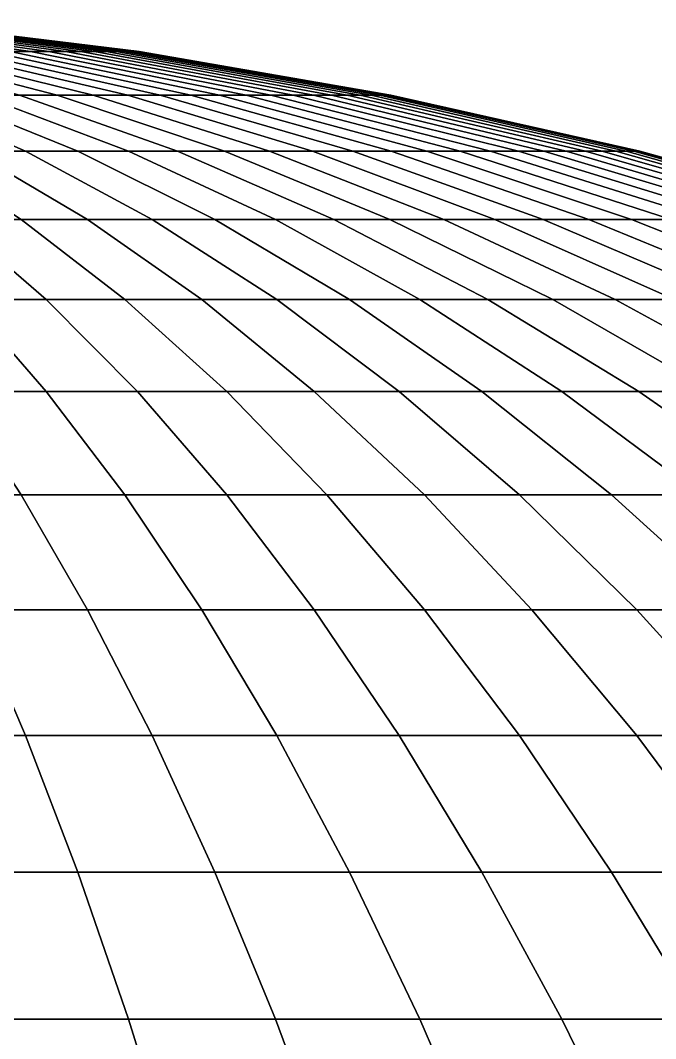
# Model space of a CAD drawing. Extents: x -610 to 610, y -610 to 610.
# Drawn here: x 75.6 to 150, y 487.4 to 606.7 of the extents above; entities that cross this region are included whole.
import ezdxf

# ---------------------------------------------------------------- set-up
doc = ezdxf.new("R2010")
doc.units = 0

msp = doc.modelspace()

# ---------------------------------------------------------------- linework, layer by layer
for points in [[(76.721161, 603.002014, -45.984898), (74.372375, 603.002014, -49.694031), (49.681347, 606.664612, -33.196014), (51.250355, 606.664612, -30.718281)], [(74.372375, 603.002014, 49.694031), (76.721161, 603.002014, 45.984898), (51.250355, 606.664612, 30.718281), (49.681347, 606.664612, 33.196014)], [(78.885117, 603.002014, -42.164978), (76.721161, 603.002014, -45.984898), (51.250355, 606.664612, -30.718281), (52.695896, 606.664612, -28.166544)], [(76.721161, 603.002014, 45.984898), (78.885117, 603.002014, 42.164978), (52.695896, 606.664612, 28.166544), (51.250355, 606.664612, 30.718281)], [(80.859039, 603.002014, -38.243477), (78.885117, 603.002014, -42.164978), (52.695896, 606.664612, -28.166544), (54.014488, 606.664612, -25.546951)], [(78.885117, 603.002014, 42.164978), (80.859039, 603.002014, 38.243477), (54.014488, 606.664612, 25.546951), (52.695896, 606.664612, 28.166544)], [(82.638161, 603.002014, -34.229847), (80.859039, 603.002014, -38.243477), (54.014488, 606.664612, -25.546951), (55.202957, 606.664612, -22.865812)], [(80.859039, 603.002014, 38.243477), (82.638161, 603.002014, 34.229847), (55.202957, 606.664612, 22.865812), (54.014488, 606.664612, 25.546951)], [(84.218201, 603.002014, -30.133753), (82.638161, 603.002014, -34.229847), (55.202957, 606.664612, -22.865812), (56.258434, 606.664612, -20.129589)], [(82.638161, 603.002014, 34.229847), (84.218201, 603.002014, 30.133753), (56.258434, 606.664612, 20.129589), (55.202957, 606.664612, 22.865812)], [(85.595345, 603.002014, -25.965065), (84.218201, 603.002014, -30.133753), (56.258434, 606.664612, -20.129589), (57.178383, 606.664612, -17.344872)], [(84.218201, 603.002014, 30.133753), (85.595345, 603.002014, 25.965065), (57.178383, 606.664612, 17.344872), (56.258434, 606.664612, 20.129589)], [(86.766289, 603.002014, -21.733824), (85.595345, 603.002014, -25.965065), (57.178383, 606.664612, -17.344872), (57.960579, 606.664612, -14.518369)], [(85.595345, 603.002014, 25.965065), (86.766289, 603.002014, 21.733824), (57.960579, 606.664612, 14.518369), (57.178383, 606.664612, 17.344872)], [(87.728203, 603.002014, -17.450224), (86.766289, 603.002014, -21.733824), (57.960579, 606.664612, -14.518369), (58.603146, 606.664612, -11.656891)], [(86.766289, 603.002014, 21.733824), (87.728203, 603.002014, 17.450224), (58.603146, 606.664612, 11.65689), (57.960579, 606.664612, 14.518369)], [(88.478767, 603.002014, -13.124586), (87.728203, 603.002014, -17.450224), (58.603146, 606.664612, -11.656891), (59.10453, 606.664612, -8.767329)], [(87.728203, 603.002014, 17.450224), (88.478767, 603.002014, 13.124586), (59.10453, 606.664612, 8.767329), (58.603146, 606.664612, 11.65689)], [(89.01619, 603.002014, -8.767329), (88.478767, 603.002014, -13.124586), (59.10453, 606.664612, -8.767329), (59.463531, 606.664612, -5.856647)], [(88.478767, 603.002014, 13.124586), (89.01619, 603.002014, 8.767329), (59.463531, 606.664612, 5.856647), (59.10453, 606.664612, 8.767329)], [(89.339149, 603.002014, -4.388951), (89.01619, 603.002014, -8.767329), (59.463531, 606.664612, -5.856647), (59.679276, 606.664612, -2.931855)], [(89.01619, 603.002014, 8.767329), (89.339149, 603.002014, 4.388951), (59.679276, 606.664612, 2.931855), (59.463531, 606.664612, 5.856647)], [(89.446892, 603.002014), (89.339149, 603.002014, -4.388951), (59.679276, 606.664612, -2.931855), (59.751247, 606.664612)], [(89.339149, 603.002014, 4.388951), (89.446892, 603.002014), (59.751247, 606.664612), (59.679276, 606.664612, 2.931855)], [(79.866539, 597.886719, -88.119141), (75.446533, 597.886719, -91.931862), (56.744511, 603.002014, -69.143387), (60.068863, 603.002014, -66.27578)], [(75.446533, 597.886719, 91.931862), (79.866539, 597.886719, 88.119141), (60.068863, 603.002014, 66.27578), (56.744511, 603.002014, 69.143387)], [(84.094131, 597.886719, -84.094131), (79.866539, 597.886719, -88.119141), (60.068863, 603.002014, -66.27578), (63.248505, 603.002014, -63.248505)], [(79.866539, 597.886719, 88.119141), (84.094131, 597.886719, 84.094131), (63.248505, 603.002014, 63.248505), (60.068863, 603.002014, 66.27578)], [(88.119141, 597.886719, -79.866539), (84.094131, 597.886719, -84.094131), (63.248505, 603.002014, -63.248505), (66.27578, 603.002014, -60.068863)], [(84.094131, 597.886719, 84.094131), (88.119141, 597.886719, 79.866539), (66.27578, 603.002014, 60.068863), (63.248505, 603.002014, 63.248505)], [(91.931862, 597.886719, -75.446533), (88.119141, 597.886719, -79.866539), (66.27578, 603.002014, -60.068863), (69.143387, 603.002014, -56.744511)], [(88.119141, 597.886719, 79.866539), (91.931862, 597.886719, 75.446533), (69.143387, 603.002014, 56.744511), (66.27578, 603.002014, 60.068863)], [(95.523109, 597.886719, -70.844765), (91.931862, 597.886719, -75.446533), (69.143387, 603.002014, -56.744511), (71.844421, 603.002014, -53.283451)], [(91.931862, 597.886719, 75.446533), (95.523109, 597.886719, 70.844765), (71.844421, 603.002014, 53.283451), (69.143387, 603.002014, 56.744511)], [(98.884232, 597.886719, -66.072334), (95.523109, 597.886719, -70.844765), (71.844421, 603.002014, -53.283451), (74.372375, 603.002014, -49.694031)], [(95.523109, 597.886719, 70.844765), (98.884232, 597.886719, 66.072334), (74.372375, 603.002014, 49.694031), (71.844421, 603.002014, 53.283451)], [(102.007149, 597.886719, -61.140728), (98.884232, 597.886719, -66.072334), (74.372375, 603.002014, -49.694031), (76.721161, 603.002014, -45.984898)], [(98.884232, 597.886719, 66.072334), (102.007149, 597.886719, 61.140728), (76.721161, 603.002014, 45.984898), (74.372375, 603.002014, 49.694031)], [(104.884308, 597.886719, -56.061825), (102.007149, 597.886719, -61.140728), (76.721161, 603.002014, -45.984898), (78.885117, 603.002014, -42.164978)], [(102.007149, 597.886719, 61.140728), (104.884308, 597.886719, 56.061825), (78.885117, 603.002014, 42.164978), (76.721161, 603.002014, 45.984898)], [(107.508789, 597.886719, -50.84787), (104.884308, 597.886719, -56.061825), (78.885117, 603.002014, -42.164978), (80.859039, 603.002014, -38.243477)], [(104.884308, 597.886719, 56.061825), (107.508789, 597.886719, 50.84787), (80.859039, 603.002014, 38.243477), (78.885117, 603.002014, 42.164978)], [(109.874283, 597.886719, -45.511417), (107.508789, 597.886719, -50.84787), (80.859039, 603.002014, -38.243477), (82.638161, 603.002014, -34.229847)], [(107.508789, 597.886719, 50.84787), (109.874283, 597.886719, 45.511417), (82.638161, 603.002014, 34.229847), (80.859039, 603.002014, 38.243477)], [(111.975067, 597.886719, -40.065319), (109.874283, 597.886719, -45.511417), (82.638161, 603.002014, -34.229847), (84.218201, 603.002014, -30.133753)], [(109.874283, 597.886719, 45.511417), (111.975067, 597.886719, 40.065319), (84.218201, 603.002014, 30.133753), (82.638161, 603.002014, 34.229847)], [(113.806099, 597.886719, -34.522705), (111.975067, 597.886719, -40.065319), (84.218201, 603.002014, -30.133753), (85.595345, 603.002014, -25.965065)], [(111.975067, 597.886719, 40.065319), (113.806099, 597.886719, 34.522705), (85.595345, 603.002014, 25.965065), (84.218201, 603.002014, 30.133753)], [(115.362961, 597.886719, -28.896919), (113.806099, 597.886719, -34.522705), (85.595345, 603.002014, -25.965065), (86.766289, 603.002014, -21.733824)], [(113.806099, 597.886719, 34.522705), (115.362961, 597.886719, 28.896919), (86.766289, 603.002014, 21.733824), (85.595345, 603.002014, 25.965065)], [(116.641907, 597.886719, -23.201517), (115.362961, 597.886719, -28.896919), (86.766289, 603.002014, -21.733824), (87.728203, 603.002014, -17.450224)], [(115.362961, 597.886719, 28.896919), (116.641907, 597.886719, 23.201517), (87.728203, 603.002014, 17.450224), (86.766289, 603.002014, 21.733824)], [(117.639854, 597.886719, -17.450224), (116.641907, 597.886719, -23.201517), (87.728203, 603.002014, -17.450224), (88.478767, 603.002014, -13.124586)], [(116.641907, 597.886719, 23.201517), (117.639854, 597.886719, 17.450224), (88.478767, 603.002014, 13.124586), (87.728203, 603.002014, 17.450224)], [(118.354393, 597.886719, -11.65689), (117.639854, 597.886719, -17.450224), (88.478767, 603.002014, -13.124586), (89.01619, 603.002014, -8.767329)], [(117.639854, 597.886719, 17.450224), (118.354393, 597.886719, 11.65689), (89.01619, 603.002014, 8.767329), (88.478767, 603.002014, 13.124586)], [(118.783813, 597.886719, -5.835474), (118.354393, 597.886719, -11.65689), (89.01619, 603.002014, -8.767329), (89.339149, 603.002014, -4.388951)], [(118.354393, 597.886719, 11.65689), (118.783813, 597.886719, 5.835474), (89.339149, 603.002014, 4.388951), (89.01619, 603.002014, 8.767329)], [(118.927063, 597.886719), (118.783813, 597.886719, -5.835474), (89.339149, 603.002014, -4.388951), (89.446892, 603.002014)], [(118.783813, 597.886719, 5.835474), (118.927063, 597.886719), (89.446892, 603.002014), (89.339149, 603.002014, 4.388951)], [(76.149269, 591.331055, -127.047379), (69.823624, 591.331055, -130.630814), (56.061825, 597.886719, -104.884308), (61.140728, 597.886719, -102.007149)], [(69.823624, 591.331055, 130.630814), (76.149269, 591.331055, 127.047379), (61.140728, 597.886719, 102.007149), (56.061825, 597.886719, 104.884308)], [(82.291458, 591.331055, -123.157875), (76.149269, 591.331055, -127.047379), (61.140728, 597.886719, -102.007149), (66.072334, 597.886719, -98.884232)], [(76.149269, 591.331055, 127.047379), (82.291458, 591.331055, 123.157875), (66.072334, 597.886719, 98.884232), (61.140728, 597.886719, 102.007149)], [(88.235413, 591.331055, -118.971672), (82.291458, 591.331055, -123.157875), (66.072334, 597.886719, -98.884232), (70.844765, 597.886719, -95.523109)], [(82.291458, 591.331055, 123.157875), (88.235413, 591.331055, 118.971672), (70.844765, 597.886719, 95.523109), (66.072334, 597.886719, 98.884232)], [(93.966782, 591.331055, -114.498863), (88.235413, 591.331055, -118.971672), (70.844765, 597.886719, -95.523109), (75.446533, 597.886719, -91.931862)], [(88.235413, 591.331055, 118.971672), (93.966782, 591.331055, 114.498863), (75.446533, 597.886719, 91.931862), (70.844765, 597.886719, 95.523109)], [(99.471786, 591.331055, -109.750214), (93.966782, 591.331055, -114.498863), (75.446533, 597.886719, -91.931862), (79.866539, 597.886719, -88.119141)], [(93.966782, 591.331055, 114.498863), (99.471786, 591.331055, 109.750214), (79.866539, 597.886719, 88.119141), (75.446533, 597.886719, 91.931862)], [(104.737167, 591.331055, -104.737167), (99.471786, 591.331055, -109.750214), (79.866539, 597.886719, -88.119141), (84.094131, 597.886719, -84.094131)], [(99.471786, 591.331055, 109.750214), (104.737167, 591.331055, 104.737167), (84.094131, 597.886719, 84.094131), (79.866539, 597.886719, 88.119141)], [(109.750214, 591.331055, -99.471786), (104.737167, 591.331055, -104.737167), (84.094131, 597.886719, -84.094131), (88.119141, 597.886719, -79.866539)], [(104.737167, 591.331055, 104.737167), (109.750214, 591.331055, 99.471786), (88.119141, 597.886719, 79.866539), (84.094131, 597.886719, 84.094131)], [(114.498863, 591.331055, -93.966782), (109.750214, 591.331055, -99.471786), (88.119141, 597.886719, -79.866539), (91.931862, 597.886719, -75.446533)], [(109.750214, 591.331055, 99.471786), (114.498863, 591.331055, 93.966782), (91.931862, 597.886719, 75.446533), (88.119141, 597.886719, 79.866539)], [(118.971672, 591.331055, -88.235413), (114.498863, 591.331055, -93.966782), (91.931862, 597.886719, -75.446533), (95.523109, 597.886719, -70.844765)], [(114.498863, 591.331055, 93.966782), (118.971672, 591.331055, 88.235413), (95.523109, 597.886719, 70.844765), (91.931862, 597.886719, 75.446533)], [(123.157875, 591.331055, -82.291458), (118.971672, 591.331055, -88.235413), (95.523109, 597.886719, -70.844765), (98.884232, 597.886719, -66.072334)], [(118.971672, 591.331055, 88.235413), (123.157875, 591.331055, 82.291458), (98.884232, 597.886719, 66.072334), (95.523109, 597.886719, 70.844765)], [(127.047379, 591.331055, -76.149269), (123.157875, 591.331055, -82.291458), (98.884232, 597.886719, -66.072334), (102.007149, 597.886719, -61.140728)], [(123.157875, 591.331055, 82.291458), (127.047379, 591.331055, 76.149269), (102.007149, 597.886719, 61.140728), (98.884232, 597.886719, 66.072334)], [(130.630814, 591.331055, -69.823624), (127.047379, 591.331055, -76.149269), (102.007149, 597.886719, -61.140728), (104.884308, 597.886719, -56.061825)], [(127.047379, 591.331055, 76.149269), (130.630814, 591.331055, 69.823624), (104.884308, 597.886719, 56.061825), (102.007149, 597.886719, 61.140728)], [(133.899536, 591.331055, -63.329769), (130.630814, 591.331055, -69.823624), (104.884308, 597.886719, -56.061825), (107.508789, 597.886719, -50.84787)], [(130.630814, 591.331055, 69.823624), (133.899536, 591.331055, 63.329769), (107.508789, 597.886719, 50.84787), (104.884308, 597.886719, 56.061825)], [(136.845703, 591.331055, -56.683346), (133.899536, 591.331055, -63.329769), (107.508789, 597.886719, -50.84787), (109.874283, 597.886719, -45.511417)], [(133.899536, 591.331055, 63.329769), (136.845703, 591.331055, 56.683346), (109.874283, 597.886719, 45.511417), (107.508789, 597.886719, 50.84787)], [(139.462189, 591.331055, -49.900364), (136.845703, 591.331055, -56.683346), (109.874283, 597.886719, -45.511417), (111.975067, 597.886719, -40.065319)], [(136.845703, 591.331055, 56.683346), (139.462189, 591.331055, 49.900364), (111.975067, 597.886719, 40.065319), (109.874283, 597.886719, 45.511417)], [(141.742691, 591.331055, -42.997177), (139.462189, 591.331055, -49.900364), (111.975067, 597.886719, -40.065319), (113.806099, 597.886719, -34.522705)], [(139.462189, 591.331055, 49.900364), (141.742691, 591.331055, 42.997177), (113.806099, 597.886719, 34.522705), (111.975067, 597.886719, 40.065319)], [(143.681732, 591.331055, -35.990398), (141.742691, 591.331055, -42.997177), (113.806099, 597.886719, -34.522705), (115.362961, 597.886719, -28.896919)], [(141.742691, 591.331055, 42.997177), (143.681732, 591.331055, 35.990398), (115.362961, 597.886719, 28.896919), (113.806099, 597.886719, 34.522705)], [(145.274612, 591.331055, -28.896919), (143.681732, 591.331055, -35.990398), (115.362961, 597.886719, -28.896919), (116.641907, 597.886719, -23.201517)], [(143.681732, 591.331055, 35.990398), (145.274612, 591.331055, 28.896919), (116.641907, 597.886719, 23.201517), (115.362961, 597.886719, 28.896919)], [(146.517532, 591.331055, -21.733824), (145.274612, 591.331055, -28.896919), (116.641907, 597.886719, -23.201517), (117.639854, 597.886719, -17.450224)], [(145.274612, 591.331055, 28.896919), (146.517532, 591.331055, 21.733824), (117.639854, 597.886719, 17.450224), (116.641907, 597.886719, 23.201517)], [(147.407471, 591.331055, -14.518369), (146.517532, 591.331055, -21.733824), (117.639854, 597.886719, -17.450224), (118.354393, 597.886719, -11.65689)], [(146.517532, 591.331055, 21.733824), (147.407471, 591.331055, 14.518369), (118.354393, 597.886719, 11.65689), (117.639854, 597.886719, 17.450224)], [(147.942291, 591.331055, -7.267939), (147.407471, 591.331055, -14.518369), (118.354393, 597.886719, -11.65689), (118.783813, 597.886719, -5.835474)], [(147.407471, 591.331055, 14.518369), (147.942291, 591.331055, 7.267939), (118.783813, 597.886719, 5.835474), (118.354393, 597.886719, 11.65689)], [(148.120712, 591.331055), (147.942291, 591.331055, -7.267939), (118.783813, 597.886719, -5.835474), (118.927063, 597.886719)], [(147.942291, 591.331055, 7.267939), (148.120712, 591.331055), (118.927063, 597.886719), (118.783813, 597.886719, 5.835474)], [(75.659096, 583.35083, -159.967728), (67.718719, 583.35083, -163.487442), (56.683346, 591.331055, -136.845703), (63.329769, 591.331055, -133.899536)], [(67.718719, 583.35083, 163.487442), (75.659096, 583.35083, 159.967728), (63.329769, 591.331055, 133.899536), (56.683346, 591.331055, 136.845703)], [(83.417213, 583.35083, -156.062622), (75.659096, 583.35083, -159.967728), (63.329769, 591.331055, -133.899536), (69.823624, 591.331055, -130.630814)], [(75.659096, 583.35083, 159.967728), (83.417213, 583.35083, 156.062622), (69.823624, 591.331055, 130.630814), (63.329769, 591.331055, 133.899536)], [(90.97435, 583.35083, -151.78154), (83.417213, 583.35083, -156.062622), (69.823624, 591.331055, -130.630814), (76.149269, 591.331055, -127.047379)], [(83.417213, 583.35083, 156.062622), (90.97435, 583.35083, 151.78154), (76.149269, 591.331055, 127.047379), (69.823624, 591.331055, 130.630814)], [(98.31234, 583.35083, -147.134811), (90.97435, 583.35083, -151.78154), (76.149269, 591.331055, -127.047379), (82.291458, 591.331055, -123.157875)], [(90.97435, 583.35083, 151.78154), (98.31234, 583.35083, 147.134811), (82.291458, 591.331055, 123.157875), (76.149269, 591.331055, 127.047379)], [(105.413475, 583.35083, -142.133636), (98.31234, 583.35083, -147.134811), (82.291458, 591.331055, -123.157875), (88.235413, 591.331055, -118.971672)], [(98.31234, 583.35083, 147.134811), (105.413475, 583.35083, 142.133636), (88.235413, 591.331055, 118.971672), (82.291458, 591.331055, 123.157875)], [(112.260674, 583.35083, -136.790024), (105.413475, 583.35083, -142.133636), (88.235413, 591.331055, -118.971672), (93.966782, 591.331055, -114.498863)], [(105.413475, 583.35083, 142.133636), (112.260674, 583.35083, 136.790024), (93.966782, 591.331055, 114.498863), (88.235413, 591.331055, 118.971672)], [(118.837425, 583.35083, -131.116882), (112.260674, 583.35083, -136.790024), (93.966782, 591.331055, -114.498863), (99.471786, 591.331055, -109.750214)], [(112.260674, 583.35083, 136.790024), (118.837425, 583.35083, 131.116882), (99.471786, 591.331055, 109.750214), (93.966782, 591.331055, 114.498863)], [(125.127876, 583.35083, -125.127876), (118.837425, 583.35083, -131.116882), (99.471786, 591.331055, -109.750214), (104.737167, 591.331055, -104.737167)], [(118.837425, 583.35083, 131.116882), (125.127876, 583.35083, 125.127876), (104.737167, 591.331055, 104.737167), (99.471786, 591.331055, 109.750214)], [(131.116882, 583.35083, -118.837425), (125.127876, 583.35083, -125.127876), (104.737167, 591.331055, -104.737167), (109.750214, 591.331055, -99.471786)], [(125.127876, 583.35083, 125.127876), (131.116882, 583.35083, 118.837425), (109.750214, 591.331055, 99.471786), (104.737167, 591.331055, 104.737167)], [(136.790024, 583.35083, -112.260674), (131.116882, 583.35083, -118.837425), (109.750214, 591.331055, -99.471786), (114.498863, 591.331055, -93.966782)], [(131.116882, 583.35083, 118.837425), (136.790024, 583.35083, 112.260674), (114.498863, 591.331055, 93.966782), (109.750214, 591.331055, 99.471786)], [(142.133636, 583.35083, -105.413475), (136.790024, 583.35083, -112.260674), (114.498863, 591.331055, -93.966782), (118.971672, 591.331055, -88.235413)], [(136.790024, 583.35083, 112.260674), (142.133636, 583.35083, 105.413475), (118.971672, 591.331055, 88.235413), (114.498863, 591.331055, 93.966782)], [(147.134811, 583.35083, -98.31234), (142.133636, 583.35083, -105.413475), (118.971672, 591.331055, -88.235413), (123.157875, 591.331055, -82.291458)], [(142.133636, 583.35083, 105.413475), (147.134811, 583.35083, 98.31234), (123.157875, 591.331055, 82.291458), (118.971672, 591.331055, 88.235413)], [(151.78154, 583.35083, -90.97435), (147.134811, 583.35083, -98.31234), (123.157875, 591.331055, -82.291458), (127.047379, 591.331055, -76.149269)], [(147.134811, 583.35083, 98.31234), (151.78154, 583.35083, 90.97435), (127.047379, 591.331055, 76.149269), (123.157875, 591.331055, 82.291458)], [(156.062622, 583.35083, -83.417213), (151.78154, 583.35083, -90.97435), (127.047379, 591.331055, -76.149269), (130.630814, 591.331055, -69.823624)], [(151.78154, 583.35083, 90.97435), (156.062622, 583.35083, 83.417213), (130.630814, 591.331055, 69.823624), (127.047379, 591.331055, 76.149269)], [(159.967728, 583.35083, -75.659096), (156.062622, 583.35083, -83.417213), (130.630814, 591.331055, -69.823624), (133.899536, 591.331055, -63.329769)], [(156.062622, 583.35083, 83.417213), (159.967728, 583.35083, 75.659096), (133.899536, 591.331055, 63.329769), (130.630814, 591.331055, 69.823624)], [(163.487442, 583.35083, -67.718719), (159.967728, 583.35083, -75.659096), (133.899536, 591.331055, -63.329769), (136.845703, 591.331055, -56.683346)], [(159.967728, 583.35083, 75.659096), (163.487442, 583.35083, 67.718719), (136.845703, 591.331055, 56.683346), (133.899536, 591.331055, 63.329769)], [(166.613327, 583.35083, -59.615196), (163.487442, 583.35083, -67.718719), (136.845703, 591.331055, -56.683346), (139.462189, 591.331055, -49.900364)], [(163.487442, 583.35083, 67.718719), (166.613327, 583.35083, 59.615196), (139.462189, 591.331055, 49.900364), (136.845703, 591.331055, 56.683346)], [(169.337814, 583.35083, -51.368061), (166.613327, 583.35083, -59.615196), (139.462189, 591.331055, -49.900364), (141.742691, 591.331055, -42.997177)], [(166.613327, 583.35083, 59.615196), (169.337814, 583.35083, 51.368061), (141.742691, 591.331055, 42.997177), (139.462189, 591.331055, 49.900364)], [(171.654343, 583.35083, -42.997177), (169.337814, 583.35083, -51.368061), (141.742691, 591.331055, -42.997177), (143.681732, 591.331055, -35.990398)], [(169.337814, 583.35083, 51.368061), (171.654343, 583.35083, 42.997177), (143.681732, 591.331055, 35.990398), (141.742691, 591.331055, 42.997177)], [(173.557358, 583.35083, -34.522705), (171.654343, 583.35083, -42.997177), (143.681732, 591.331055, -35.990398), (145.274612, 591.331055, -28.896919)], [(171.654343, 583.35083, 42.997177), (173.557358, 583.35083, 34.522701), (145.274612, 591.331055, 28.896919), (143.681732, 591.331055, 35.990398)], [(175.042236, 583.35083, -25.965065), (173.557358, 583.35083, -34.522705), (145.274612, 591.331055, -28.896919), (146.517532, 591.331055, -21.733824)], [(173.557358, 583.35083, 34.522701), (175.042236, 583.35083, 25.965065), (146.517532, 591.331055, 21.733824), (145.274612, 591.331055, 28.896919)], [(176.105438, 583.35083, -17.344872), (175.042236, 583.35083, -25.965065), (146.517532, 591.331055, -21.733824), (147.407471, 591.331055, -14.518369)], [(175.042236, 583.35083, 25.965065), (176.105438, 583.35083, 17.344872), (147.407471, 591.331055, 14.518369), (146.517532, 591.331055, 21.733824)], [(176.744385, 583.35083, -8.682895), (176.105438, 583.35083, -17.344872), (147.407471, 591.331055, -14.518369), (147.942291, 591.331055, -7.267939)], [(176.105438, 583.35083, 17.344872), (176.744385, 583.35083, 8.682895), (147.942291, 591.331055, 7.267939), (147.407471, 591.331055, 14.518369)], [(176.957535, 583.35083), (176.744385, 583.35083, -8.682895), (147.942291, 591.331055, -7.267939), (148.120712, 591.331055)], [(176.744385, 583.35083, 8.682895), (176.957535, 583.35083), (148.120712, 591.331055), (147.942291, 591.331055, 7.267939)], [(78.59095, 573.965271, -189.735352), (69.186417, 573.965271, -193.363068), (59.615196, 583.35083, -166.613327), (67.718719, 583.35083, -163.487442)], [(69.186417, 573.965271, 193.363068), (78.59095, 573.965271, 189.735352), (67.718719, 583.35083, 163.487442), (59.615196, 583.35083, 166.613327)], [(87.80616, 573.965271, -185.650513), (78.59095, 573.965271, -189.735352), (67.718719, 583.35083, -163.487442), (75.659096, 583.35083, -159.967728)], [(78.59095, 573.965271, 189.735352), (87.80616, 573.965271, 185.650513), (75.659096, 583.35083, 159.967728), (67.718719, 583.35083, 163.487442)], [(96.809837, 573.965271, -181.118454), (87.80616, 573.965271, -185.650513), (75.659096, 583.35083, -159.967728), (83.417213, 583.35083, -156.062622)], [(87.80616, 573.965271, 185.650513), (96.809837, 573.965271, 181.118454), (83.417213, 583.35083, 156.062622), (75.659096, 583.35083, 159.967728)], [(105.580284, 573.965271, -176.150055), (96.809837, 573.965271, -181.118454), (83.417213, 583.35083, -156.062622), (90.97435, 583.35083, -151.78154)], [(96.809837, 573.965271, 181.118454), (105.580284, 573.965271, 176.150055), (90.97435, 583.35083, 151.78154), (83.417213, 583.35083, 156.062622)], [(114.096382, 573.965271, -170.757294), (105.580284, 573.965271, -176.150055), (90.97435, 583.35083, -151.78154), (98.31234, 583.35083, -147.134811)], [(105.580284, 573.965271, 176.150055), (114.096382, 573.965271, 170.757294), (98.31234, 583.35083, 147.134811), (90.97435, 583.35083, 151.78154)], [(122.337608, 573.965271, -164.953171), (114.096382, 573.965271, -170.757294), (98.31234, 583.35083, -147.134811), (105.413475, 583.35083, -142.133636)], [(114.096382, 573.965271, 170.757294), (122.337608, 573.965271, 164.953171), (105.413475, 583.35083, 142.133636), (98.31234, 583.35083, 147.134811)], [(130.284119, 573.965271, -158.751648), (122.337608, 573.965271, -164.953171), (105.413475, 583.35083, -142.133636), (112.260674, 583.35083, -136.790024)], [(122.337608, 573.965271, 164.953171), (130.284119, 573.965271, 158.751648), (112.260674, 583.35083, 136.790024), (105.413475, 583.35083, 142.133636)], [(137.916748, 573.965271, -152.167694), (130.284119, 573.965271, -158.751648), (112.260674, 583.35083, -136.790024), (118.837425, 583.35083, -131.116882)], [(130.284119, 573.965271, 158.751648), (137.916748, 573.965271, 152.167694), (118.837425, 583.35083, 131.116882), (112.260674, 583.35083, 136.790024)], [(145.217148, 573.965271, -145.217148), (137.916748, 573.965271, -152.167694), (118.837425, 583.35083, -131.116882), (125.127876, 583.35083, -125.127876)], [(137.916748, 573.965271, 152.167694), (145.217148, 573.965271, 145.217148), (125.127876, 583.35083, 125.127876), (118.837425, 583.35083, 131.116882)], [(152.167694, 573.965271, -137.916748), (145.217148, 573.965271, -145.217148), (125.127876, 583.35083, -125.127876), (131.116882, 583.35083, -118.837425)], [(145.217148, 573.965271, 145.217148), (152.167694, 573.965271, 137.916748), (131.116882, 583.35083, 118.837425), (125.127876, 583.35083, 125.127876)], [(158.751648, 573.965271, -130.284119), (152.167694, 573.965271, -137.916748), (131.116882, 583.35083, -118.837425), (136.790024, 583.35083, -112.260674)], [(152.167694, 573.965271, 137.916748), (158.751648, 573.965271, 130.284119), (136.790024, 583.35083, 112.260674), (131.116882, 583.35083, 118.837425)], [(164.953171, 573.965271, -122.337608), (158.751648, 573.965271, -130.284119), (136.790024, 583.35083, -112.260674), (142.133636, 583.35083, -105.413475)], [(158.751648, 573.965271, 130.284119), (164.953171, 573.965271, 122.337608), (142.133636, 583.35083, 105.413475), (136.790024, 583.35083, 112.260674)], [(170.757294, 573.965271, -114.096382), (164.953171, 573.965271, -122.337608), (142.133636, 583.35083, -105.413475), (147.134811, 583.35083, -98.31234)], [(164.953171, 573.965271, 122.337608), (170.757294, 573.965271, 114.096382), (147.134811, 583.35083, 98.31234), (142.133636, 583.35083, 105.413475)], [(176.150055, 573.965271, -105.580284), (170.757294, 573.965271, -114.096382), (147.134811, 583.35083, -98.31234), (151.78154, 583.35083, -90.97435)], [(170.757294, 573.965271, 114.096382), (176.150055, 573.965271, 105.580284), (151.78154, 583.35083, 90.97435), (147.134811, 583.35083, 98.31234)], [(78.59095, 563.19696, -219.647003), (67.718719, 563.19696, -223.238693), (59.615196, 573.965271, -196.524979), (69.186417, 573.965271, -193.363068)], [(67.718719, 563.19696, 223.238693), (78.59095, 563.19696, 219.647003), (69.186417, 573.965271, 193.363068), (59.615196, 573.965271, 196.524979)], [(89.273857, 563.19696, -215.526138), (78.59095, 563.19696, -219.647003), (69.186417, 573.965271, -193.363068), (78.59095, 573.965271, -189.735352)], [(78.59095, 563.19696, 219.647003), (89.273857, 563.19696, 215.526138), (78.59095, 573.965271, 189.735352), (69.186417, 573.965271, 193.363068)], [(99.741684, 563.19696, -210.886078), (89.273857, 563.19696, -215.526138), (78.59095, 573.965271, -189.735352), (87.80616, 573.965271, -185.650513)], [(89.273857, 563.19696, 215.526138), (99.741684, 563.19696, 210.886078), (87.80616, 573.965271, 185.650513), (78.59095, 573.965271, 189.735352)], [(109.969231, 563.19696, -205.737976), (99.741684, 563.19696, -210.886078), (87.80616, 573.965271, -185.650513), (96.809837, 573.965271, -181.118454)], [(99.741684, 563.19696, 210.886078), (109.969231, 563.19696, 205.737976), (96.809837, 573.965271, 181.118454), (87.80616, 573.965271, 185.650513)], [(119.931854, 563.19696, -200.094193), (109.969231, 563.19696, -205.737976), (96.809837, 573.965271, -181.118454), (105.580284, 573.965271, -176.150055)], [(109.969231, 563.19696, 205.737976), (119.931854, 563.19696, 200.094193), (105.580284, 573.965271, 176.150055), (96.809837, 573.965271, 181.118454)], [(129.605545, 563.19696, -193.968414), (119.931854, 563.19696, -200.094193), (105.580284, 573.965271, -176.150055), (114.096382, 573.965271, -170.757294)], [(119.931854, 563.19696, 200.094193), (129.605545, 563.19696, 193.968414), (114.096382, 573.965271, 170.757294), (105.580284, 573.965271, 176.150055)], [(138.96701, 563.19696, -187.37532), (129.605545, 563.19696, -193.968414), (114.096382, 573.965271, -170.757294), (122.337608, 573.965271, -164.953171)], [(129.605545, 563.19696, 193.968414), (138.96701, 563.19696, 187.37532), (122.337608, 573.965271, 164.953171), (114.096382, 573.965271, 170.757294)], [(147.993698, 563.19696, -180.330841), (138.96701, 563.19696, -187.37532), (122.337608, 573.965271, -164.953171), (130.284119, 573.965271, -158.751648)], [(138.96701, 563.19696, 187.37532), (147.993698, 563.19696, 180.330841), (130.284119, 573.965271, 158.751648), (122.337608, 573.965271, 164.953171)], [(156.663834, 563.19696, -172.851913), (147.993698, 563.19696, -180.330841), (130.284119, 573.965271, -158.751648), (137.916748, 573.965271, -152.167694)], [(147.993698, 563.19696, 180.330841), (156.663834, 563.19696, 172.851913), (137.916748, 573.965271, 152.167694), (130.284119, 573.965271, 158.751648)], [(164.956573, 563.19696, -164.956573), (156.663834, 563.19696, -172.851913), (137.916748, 573.965271, -152.167694), (145.217148, 573.965271, -145.217148)], [(156.663834, 563.19696, 172.851913), (164.956573, 563.19696, 164.956573), (145.217148, 573.965271, 145.217148), (137.916748, 573.965271, 152.167694)], [(172.851913, 563.19696, -156.663834), (164.956573, 563.19696, -164.956573), (145.217148, 573.965271, -145.217148), (152.167694, 573.965271, -137.916748)], [(164.956573, 563.19696, 164.956573), (172.851913, 563.19696, 156.663834), (152.167694, 573.965271, 137.916748), (145.217148, 573.965271, 145.217148)], [(75.659096, 551.071899, -249.414612), (63.329769, 551.071899, -252.826614), (56.683346, 563.19696, -226.292603), (67.718719, 563.19696, -223.238693)], [(63.329769, 551.071899, 252.826614), (75.659096, 551.071899, 249.414612), (67.718719, 563.19696, 223.238693), (56.683346, 563.19696, 226.292603)], [(87.80616, 551.071899, -245.401779), (75.659096, 551.071899, -249.414612), (67.718719, 563.19696, -223.238693), (78.59095, 563.19696, -219.647003)], [(75.659096, 551.071899, 249.414612), (87.80616, 551.071899, 245.401779), (78.59095, 563.19696, 219.647003), (67.718719, 563.19696, 223.238693)], [(99.741684, 551.071899, -240.797729), (87.80616, 551.071899, -245.401779), (78.59095, 563.19696, -219.647003), (89.273857, 563.19696, -215.526138)], [(87.80616, 551.071899, 245.401779), (99.741684, 551.071899, 240.797729), (89.273857, 563.19696, 215.526138), (78.59095, 563.19696, 219.647003)], [(111.436928, 551.071899, -235.613586), (99.741684, 551.071899, -240.797729), (89.273857, 563.19696, -215.526138), (99.741684, 563.19696, -210.886078)], [(99.741684, 551.071899, 240.797729), (111.436928, 551.071899, 235.613586), (99.741684, 563.19696, 210.886078), (89.273857, 563.19696, 215.526138)], [(122.863701, 551.071899, -229.861816), (111.436928, 551.071899, -235.613586), (99.741684, 563.19696, -210.886078), (109.969231, 563.19696, -205.737976)], [(111.436928, 551.071899, 235.613586), (122.863701, 551.071899, 229.861816), (109.969231, 563.19696, 205.737976), (99.741684, 563.19696, 210.886078)], [(133.994507, 551.071899, -223.55632), (122.863701, 551.071899, -229.861816), (109.969231, 563.19696, -205.737976), (119.931854, 563.19696, -200.094193)], [(122.863701, 551.071899, 229.861816), (133.994507, 551.071899, 223.55632), (119.931854, 563.19696, 200.094193), (109.969231, 563.19696, 205.737976)], [(144.802475, 551.071899, -216.712219), (133.994507, 551.071899, -223.55632), (119.931854, 563.19696, -200.094193), (129.605545, 563.19696, -193.968414)], [(133.994507, 551.071899, 223.55632), (144.802475, 551.071899, 216.712219), (129.605545, 563.19696, 193.968414), (119.931854, 563.19696, 200.094193)], [(155.261642, 551.071899, -209.346069), (144.802475, 551.071899, -216.712219), (129.605545, 563.19696, -193.968414), (138.96701, 563.19696, -187.37532)], [(144.802475, 551.071899, 216.712219), (155.261642, 551.071899, 209.346069), (138.96701, 563.19696, 187.37532), (129.605545, 563.19696, 193.968414)], [(165.346741, 551.071899, -201.475586), (155.261642, 551.071899, -209.346069), (138.96701, 563.19696, -187.37532), (147.993698, 563.19696, -180.330841)], [(155.261642, 551.071899, 209.346069), (165.346741, 551.071899, 201.475586), (147.993698, 563.19696, 180.330841), (138.96701, 563.19696, 187.37532)], [(175.033508, 551.071899, -193.11972), (165.346741, 551.071899, -201.475586), (147.993698, 563.19696, -180.330841), (156.663834, 563.19696, -172.851913)], [(165.346741, 551.071899, 201.475586), (175.033508, 551.071899, 193.11972), (156.663834, 563.19696, 172.851913), (147.993698, 563.19696, 180.330841)], [(83.417213, 537.619202, -274.989685), (69.823624, 537.619202, -278.751526), (63.329769, 551.071899, -252.826614), (75.659096, 551.071899, -249.414612)], [(69.823624, 537.619202, 278.751526), (83.417213, 537.619202, 274.989685), (75.659096, 551.071899, 249.414612), (63.329769, 551.071899, 252.826614)], [(96.809837, 537.619202, -270.565338), (83.417213, 537.619202, -274.989685), (75.659096, 551.071899, -249.414612), (87.80616, 551.071899, -245.401779)], [(83.417213, 537.619202, 274.989685), (96.809837, 537.619202, 270.565338), (87.80616, 551.071899, 245.401779), (75.659096, 551.071899, 249.414612)], [(109.969231, 537.619202, -265.489197), (96.809837, 537.619202, -270.565338), (87.80616, 551.071899, -245.401779), (99.741684, 551.071899, -240.797729)], [(96.809837, 537.619202, 270.565338), (109.969231, 537.619202, 265.489197), (99.741684, 551.071899, 240.797729), (87.80616, 551.071899, 245.401779)], [(122.863701, 537.619202, -259.773468), (109.969231, 537.619202, -265.489197), (99.741684, 551.071899, -240.797729), (111.436928, 551.071899, -235.613586)], [(109.969231, 537.619202, 265.489197), (122.863701, 537.619202, 259.773468), (111.436928, 551.071899, 235.613586), (99.741684, 551.071899, 240.797729)], [(135.462189, 537.619202, -253.431931), (122.863701, 537.619202, -259.773468), (111.436928, 551.071899, -235.613586), (122.863701, 551.071899, -229.861816)], [(122.863701, 537.619202, 259.773468), (135.462189, 537.619202, 253.431931), (122.863701, 551.071899, 229.861816), (111.436928, 551.071899, 235.613586)], [(147.734344, 537.619202, -246.479843), (135.462189, 537.619202, -253.431931), (122.863701, 551.071899, -229.861816), (133.994507, 551.071899, -223.55632)], [(135.462189, 537.619202, 253.431931), (147.734344, 537.619202, 246.479843), (133.994507, 551.071899, 223.55632), (122.863701, 551.071899, 229.861816)], [(159.650574, 537.619202, -238.933975), (147.734344, 537.619202, -246.479843), (133.994507, 551.071899, -223.55632), (144.802475, 551.071899, -216.712219)], [(147.734344, 537.619202, 246.479843), (159.650574, 537.619202, 238.933975), (144.802475, 551.071899, 216.712219), (133.994507, 551.071899, 223.55632)], [(171.182205, 537.619202, -230.812485), (159.650574, 537.619202, -238.933975), (144.802475, 551.071899, -216.712219), (155.261642, 551.071899, -209.346069)], [(159.650574, 537.619202, 238.933975), (171.182205, 537.619202, 230.812485), (155.261642, 551.071899, 209.346069), (144.802475, 551.071899, 216.712219)], [(76.149269, 522.871338, -304.004913), (61.140728, 522.871338, -307.375214), (56.061825, 537.619202, -281.841858), (69.823624, 537.619202, -278.751526)], [(61.140728, 522.871338, 307.375214), (76.149269, 522.871338, 304.004913), (69.823624, 537.619202, 278.751526), (56.061825, 537.619202, 281.841858)], [(90.97435, 522.871338, -299.902252), (76.149269, 522.871338, -304.004913), (69.823624, 537.619202, -278.751526), (83.417213, 537.619202, -274.989685)], [(76.149269, 522.871338, 304.004913), (90.97435, 522.871338, 299.902252), (83.417213, 537.619202, 274.989685), (69.823624, 537.619202, 278.751526)], [(105.580284, 522.871338, -295.077118), (90.97435, 522.871338, -299.902252), (83.417213, 537.619202, -274.989685), (96.809837, 537.619202, -270.565338)], [(90.97435, 522.871338, 299.902252), (105.580284, 522.871338, 295.077118), (96.809837, 537.619202, 270.565338), (83.417213, 537.619202, 274.989685)], [(119.931854, 522.871338, -289.541107), (105.580284, 522.871338, -295.077118), (96.809837, 537.619202, -270.565338), (109.969231, 537.619202, -265.489197)], [(105.580284, 522.871338, 295.077118), (119.931854, 522.871338, 289.541107), (109.969231, 537.619202, 265.489197), (96.809837, 537.619202, 270.565338)], [(133.994507, 522.871338, -283.307556), (119.931854, 522.871338, -289.541107), (109.969231, 537.619202, -265.489197), (122.863701, 537.619202, -259.773468)], [(119.931854, 522.871338, 289.541107), (133.994507, 522.871338, 283.307556), (122.863701, 537.619202, 259.773468), (109.969231, 537.619202, 265.489197)], [(147.734344, 522.871338, -276.39151), (133.994507, 522.871338, -283.307556), (122.863701, 537.619202, -259.773468), (135.462189, 537.619202, -253.431931)], [(133.994507, 522.871338, 283.307556), (147.734344, 522.871338, 276.39151), (135.462189, 537.619202, 253.431931), (122.863701, 537.619202, 259.773468)], [(161.118271, 522.871338, -268.809601), (147.734344, 522.871338, -276.39151), (135.462189, 537.619202, -253.431931), (147.734344, 537.619202, -246.479843)], [(147.734344, 522.871338, 276.39151), (161.118271, 522.871338, 268.809601), (147.734344, 537.619202, 246.479843), (135.462189, 537.619202, 253.431931)], [(174.114059, 522.871338, -260.580109), (161.118271, 522.871338, -268.809601), (147.734344, 537.619202, -246.479843), (159.650574, 537.619202, -238.933975)], [(161.118271, 522.871338, 268.809601), (174.114059, 522.871338, 260.580109), (159.650574, 537.619202, 238.933975), (147.734344, 537.619202, 246.479843)], [(82.291458, 506.863861, -328.525909), (66.072334, 506.863861, -332.16806), (61.140728, 522.871338, -307.375214), (76.149269, 522.871338, -304.004913)], [(66.072334, 506.863861, 332.16806), (82.291458, 506.863861, 328.525909), (76.149269, 522.871338, 304.004913), (61.140728, 522.871338, 307.375214)], [(98.31234, 506.863861, -324.092346), (82.291458, 506.863861, -328.525909), (76.149269, 522.871338, -304.004913), (90.97435, 522.871338, -299.902252)], [(82.291458, 506.863861, 328.525909), (98.31234, 506.863861, 324.092346), (90.97435, 522.871338, 299.902252), (76.149269, 522.871338, 304.004913)], [(114.096382, 506.863861, -318.878021), (98.31234, 506.863861, -324.092346), (90.97435, 522.871338, -299.902252), (105.580284, 522.871338, -295.077118)], [(98.31234, 506.863861, 324.092346), (114.096382, 506.863861, 318.878021), (105.580284, 522.871338, 295.077118), (90.97435, 522.871338, 299.902252)], [(129.605545, 506.863861, -312.895477), (114.096382, 506.863861, -318.878021), (105.580284, 522.871338, -295.077118), (119.931854, 522.871338, -289.541107)], [(114.096382, 506.863861, 318.878021), (129.605545, 506.863861, 312.895477), (119.931854, 522.871338, 289.541107), (105.580284, 522.871338, 295.077118)], [(144.802475, 506.863861, -306.159149), (129.605545, 506.863861, -312.895477), (119.931854, 522.871338, -289.541107), (133.994507, 522.871338, -283.307556)], [(129.605545, 506.863861, 312.895477), (144.802475, 506.863861, 306.159149), (133.994507, 522.871338, 283.307556), (119.931854, 522.871338, 289.541107)], [(159.650574, 506.863861, -298.685211), (144.802475, 506.863861, -306.159149), (133.994507, 522.871338, -283.307556), (147.734344, 522.871338, -276.39151)], [(144.802475, 506.863861, 306.159149), (159.650574, 506.863861, 298.685211), (147.734344, 522.871338, 276.39151), (133.994507, 522.871338, 283.307556)], [(174.114059, 506.863861, -290.49176), (159.650574, 506.863861, -298.685211), (147.734344, 522.871338, -276.39151), (161.118271, 522.871338, -268.809601)], [(159.650574, 506.863861, 298.685211), (174.114059, 506.863861, 290.49176), (161.118271, 522.871338, 268.809601), (147.734344, 522.871338, 276.39151)], [(88.235413, 489.635315, -352.255493), (70.844765, 489.635315, -356.160706), (66.072334, 506.863861, -332.16806), (82.291458, 506.863861, -328.525909)], [(70.844765, 489.635315, 356.160706), (88.235413, 489.635315, 352.255493), (82.291458, 506.863861, 328.525909), (66.072334, 506.863861, 332.16806)], [(105.413475, 489.635315, -347.501678), (88.235413, 489.635315, -352.255493), (82.291458, 506.863861, -328.525909), (98.31234, 506.863861, -324.092346)], [(88.235413, 489.635315, 352.255493), (105.413475, 489.635315, 347.501678), (98.31234, 506.863861, 324.092346), (82.291458, 506.863861, 328.525909)], [(122.337608, 489.635315, -341.910706), (105.413475, 489.635315, -347.501678), (98.31234, 506.863861, -324.092346), (114.096382, 506.863861, -318.878021)], [(105.413475, 489.635315, 347.501678), (122.337608, 489.635315, 341.910706), (114.096382, 506.863861, 318.878021), (98.31234, 506.863861, 324.092346)], [(138.96701, 489.635315, -335.496063), (122.337608, 489.635315, -341.910706), (114.096382, 506.863861, -318.878021), (129.605545, 506.863861, -312.895477)], [(122.337608, 489.635315, 341.910706), (138.96701, 489.635315, 335.496063), (129.605545, 506.863861, 312.895477), (114.096382, 506.863861, 318.878021)], [(155.261642, 489.635315, -328.273132), (138.96701, 489.635315, -335.496063), (129.605545, 506.863861, -312.895477), (144.802475, 506.863861, -306.159149)], [(138.96701, 489.635315, 335.496063), (155.261642, 489.635315, 328.273132), (144.802475, 506.863861, 306.159149), (129.605545, 506.863861, 312.895477)], [(171.182205, 489.635315, -320.259369), (155.261642, 489.635315, -328.273132), (144.802475, 506.863861, -306.159149), (159.650574, 506.863861, -298.685211)], [(155.261642, 489.635315, 328.273132), (171.182205, 489.635315, 320.259369), (159.650574, 506.863861, 298.685211), (144.802475, 506.863861, 306.159149)], [(93.966782, 471.227173, -375.136444), (75.446533, 471.227173, -379.295319), (70.844765, 489.635315, -356.160706), (88.235413, 489.635315, -352.255493)], [(75.446533, 471.227173, 379.295319), (93.966782, 471.227173, 375.136444), (88.235413, 489.635315, 352.255493), (70.844765, 489.635315, 356.160706)], [(112.260674, 471.227173, -370.073853), (93.966782, 471.227173, -375.136444), (88.235413, 489.635315, -352.255493), (105.413475, 489.635315, -347.501678)], [(93.966782, 471.227173, 375.136444), (112.260674, 471.227173, 370.073853), (105.413475, 489.635315, 347.501678), (88.235413, 489.635315, 352.255493)], [(130.284119, 471.227173, -364.11972), (112.260674, 471.227173, -370.073853), (105.413475, 489.635315, -347.501678), (122.337608, 489.635315, -341.910706)], [(112.260674, 471.227173, 370.073853), (130.284119, 471.227173, 364.11972), (122.337608, 489.635315, 341.910706), (105.413475, 489.635315, 347.501678)], [(147.993698, 471.227173, -357.288361), (130.284119, 471.227173, -364.11972), (122.337608, 489.635315, -341.910706), (138.96701, 489.635315, -335.496063)], [(130.284119, 471.227173, 364.11972), (147.993698, 471.227173, 357.288361), (138.96701, 489.635315, 335.496063), (122.337608, 489.635315, 341.910706)], [(165.346741, 471.227173, -349.596283), (147.993698, 471.227173, -357.288361), (138.96701, 489.635315, -335.496063), (155.261642, 489.635315, -328.273132)], [(147.993698, 471.227173, 357.288361), (165.346741, 471.227173, 349.596283), (155.261642, 489.635315, 328.273132), (138.96701, 489.635315, 335.496063)]]:
    msp.add_3dface(points)

doc.saveas('drawing.dxf')
